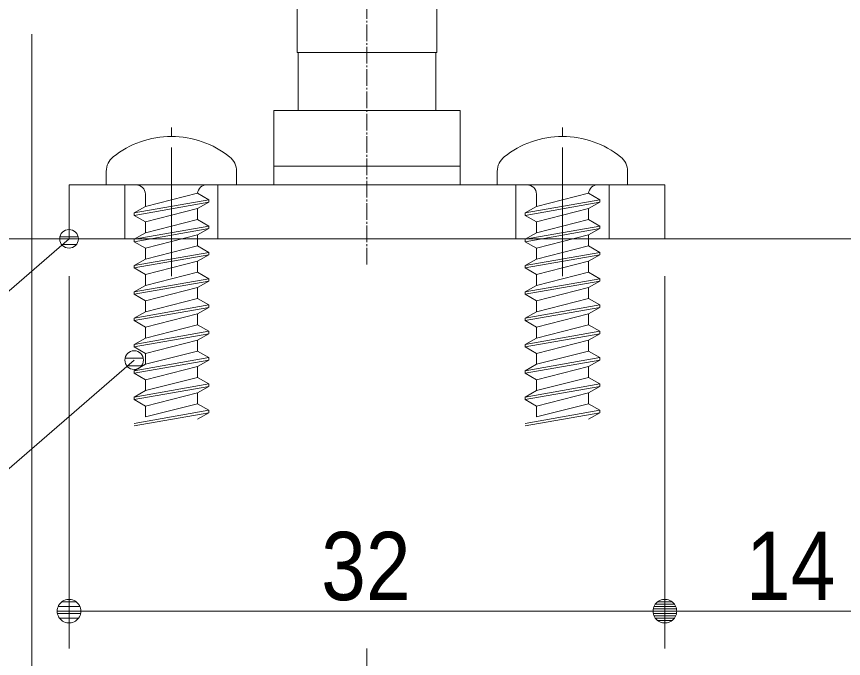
# Model space of a CAD drawing. Units: millimetres, scale not verified, with parts at other scales. Extents: x -6062 to 6062, y -3045 to 3045.
# Drawn here: x 272.5 to 716.6, y -2075.4 to -1730.6 of the extents above; entities that cross this region are included whole.
import ezdxf
from ezdxf.enums import TextEntityAlignment as Align

# ---------------------------------------------------------------- set-up
doc = ezdxf.new("R2010")
doc.units = ezdxf.units.MM
doc.header["$LTSCALE"] = 20
doc.linetypes.add('CHAIN2', pattern=[12, 9, -1, 1, -1])
for name, color, linetype, lineweight in [('0-0_2寸法-1', 7, 'Continuous', 9), ('0-1_0', 7, 'Continuous', 9), ('0-3_2寸法-3', 7, 'Continuous', 9), ('0-4_3一般', 7, 'Continuous', 9)]:
    doc.layers.add(name, color=color, linetype=linetype, lineweight=lineweight)
doc.styles.add('ＭＳ Ｐゴシック', font='')
doc.styles.get('ＭＳ Ｐゴシック').set_extended_font_data('MS PGothic')

# ---------------------------------------------------------------- blocks, each defined once
blk = doc.blocks.new('グループ-48')
at = {"layer": '0-4_3一般', "linetype": 'CHAIN2'}
blk.add_line((44963.7, -37277.5), (44963.7, -27158.5), dxfattribs=at)
blk = doc.blocks.new('グループ-55')
at = {"layer": '0-4_3一般'}
for p, q in [((47063.7, -35900), (47063.7, -35803.3)), ((46363.7, -36420), (46363.7, -36275.5)), ((47763.7, -36275.5), (47763.7, -36420)), ((47763.7, -36420), (47443.7, -36420)), ((47463.7, -36580), (46663.7, -36721.3)), ((47343.7, -36510.7), (46783.7, -36652.1)), ((46783.7, -36652.1), (46783.7, -36520)), ((47344.1, -36511), (47343.7, -36510.7)), ((47463.7, -36580), (47344.1, -36511)), ((47463.7, -36580), (47463.7, -36606.7)), ((46783.7, -36652.1), (46663.7, -36721.3)), ((46783.7, -36817.3), (47343.7, -36675.9)), ((47343.7, -36793.4), (47343.7, -36675.9)), ((46663.7, -36721.3), (46663.7, -36748)), ((46663.7, -36748), (46783.7, -36817.3)), ((47343.7, -36793.4), (46783.7, -36934.7)), ((46783.7, -36934.7), (46783.7, -36817.3)), ((47463.7, -36862.7), (47343.7, -36793.4)), ((46663.7, -37030.7), (47463.7, -36889.3)), ((46783.7, -36934.7), (46663.7, -37004)), ((47463.7, -36889.3), (47343.7, -36958.6)), ((47463.7, -36862.7), (47463.7, -36889.3)), ((47343.7, -37076.1), (47343.7, -36958.6)), ((46783.7, -37217.4), (46783.7, -37099.9)), ((47463.7, -37145.3), (46663.7, -37286.7)), ((47463.7, -37145.3), (47463.7, -37172)), ((46783.7, -37217.4), (46663.7, -37286.7)), ((46663.7, -37286.7), (46663.7, -37313.3)), ((46783.7, -37382.6), (47343.7, -37241.3)), ((47343.7, -37358.7), (47343.7, -37241.3)), ((46663.7, -37313.3), (46783.7, -37382.6)), ((47343.7, -37358.7), (46783.7, -37500.1)), ((46783.7, -37500.1), (46783.7, -37382.6)), ((47463.7, -37428), (47343.7, -37358.7)), ((46663.7, -37596), (47463.7, -37454.7)), ((47463.7, -37454.7), (47343.7, -37523.9)), ((47463.7, -37428), (47463.7, -37454.7)), ((46783.7, -37500.1), (46663.7, -37569.3)), ((47343.7, -37641.4), (47343.7, -37523.9)), ((47463.7, -37710.7), (46663.7, -37852)), ((46783.7, -37782.7), (46783.7, -37665.3)), ((47463.7, -37710.7), (47463.7, -37737.3)), ((46783.7, -37782.7), (46663.7, -37852)), ((46783.7, -37947.9), (47343.7, -37806.6)), ((47343.7, -37924.1), (47343.7, -37806.6)), ((46663.7, -37852), (46663.7, -37878.7)), ((46663.7, -37878.7), (46783.7, -37947.9)), ((47343.7, -37924.1), (46783.7, -38065.4)), ((47463.7, -37993.3), (47343.7, -37924.1)), ((46783.7, -38065.4), (46783.7, -37947.9)), ((47463.7, -37993.3), (47463.7, -38020)), ((46663.7, -38161.3), (47463.7, -38020)), ((46783.7, -38065.4), (46663.7, -38134.7)), ((47463.7, -38020), (47343.7, -38089.3)), ((47343.7, -38206.7), (47343.7, -38089.3)), ((47463.7, -38276), (46663.7, -38417.3)), ((47343.7, -38206.7), (46783.7, -38348.1)), ((46783.7, -38348.1), (46783.7, -38230.6)), ((47463.7, -38276), (47343.7, -38206.7)), ((47463.7, -38276), (47463.7, -38302.7)), ((46783.7, -38348.1), (46663.7, -38417.3)), ((47463.7, -38302.7), (47343.7, -38371.9)), ((46663.7, -38444), (46783.7, -38513.3)), ((46783.7, -38513.3), (47343.7, -38371.9)), ((47343.7, -38489.4), (47343.7, -38371.9)), ((47463.7, -38558.7), (47343.7, -38489.4)), ((46663.7, -38726.7), (47463.7, -38585.3)), ((46663.7, -38726.7), (47463.7, -38585.3)), ((46783.7, -38630.7), (46663.7, -38700)), ((47463.7, -38585.3), (47343.7, -38654.6)), ((47463.7, -38585.3), (47343.7, -38654.6)), ((47463.7, -38585.3), (47343.7, -38654.6)), ((47463.7, -38585.3), (47343.7, -38654.6)), ((47463.7, -38585.3), (47343.7, -38654.6)), ((47463.7, -38585.3), (47343.7, -38654.6)), ((47463.7, -38558.7), (47463.7, -38585.3)), ((47463.7, -38558.7), (47463.7, -38585.3)), ((47463.7, -38558.7), (47463.7, -38585.3)), ((47343.7, -38772.1), (47343.7, -38654.6)), ((47463.7, -38841.3), (46663.7, -38982.7)), ((47463.7, -38841.3), (47463.7, -38868))]:
    blk.add_line(p, q, dxfattribs=at)
for points in [[(47443.7, -36420), (46683.7, -36420), (46363.7, -36420)], [(46663.7, -36748), (47463.7, -36606.7), (47343.7, -36675.9)], [(47463.7, -36862.7), (46663.7, -37004), (46663.7, -37030.7)], [(46663.7, -37030.7), (46783.7, -37099.9), (47343.7, -36958.6)], [(47463.7, -37145.3), (47343.7, -37076.1), (46783.7, -37217.4)], [(46663.7, -37313.3), (47463.7, -37172), (47343.7, -37241.3)], [(47463.7, -37428), (46663.7, -37569.3), (46663.7, -37596)], [(46663.7, -37596), (46783.7, -37665.3), (47343.7, -37523.9)], [(47463.7, -37710.7), (47343.7, -37641.4), (46783.7, -37782.7)], [(46663.7, -37878.7), (47463.7, -37737.3), (47343.7, -37806.6)], [(47463.7, -37993.3), (46663.7, -38134.7), (46663.7, -38161.3)], [(46663.7, -38161.3), (46783.7, -38230.6), (47343.7, -38089.3)], [(46663.7, -38444), (47463.7, -38302.7), (47343.7, -38371.9)], [(46663.7, -38417.3), (46663.7, -38444), (47463.7, -38302.7), (47343.7, -38371.9)], [(47343.7, -38489.4), (46783.7, -38630.7), (46783.7, -38513.3)], [(47463.7, -38558.7), (46663.7, -38700), (46663.7, -38726.7)], [(46663.7, -38726.7), (46783.7, -38795.9), (47343.7, -38654.6)], [(47463.7, -38841.3), (47343.7, -38772.1), (46783.7, -38913.4), (46783.7, -38795.9)], [(46663.7, -39009.3), (47463.7, -38868), (47343.7, -38937.3)]]:
    blk.add_lwpolyline(points, dxfattribs=at)
for centre, radius, start, end in [((47063.7, -36900), 1000, 109.34109, 128.68219), ((47063.7, -36900), 1000, 90, 109.34109), ((47063.7, -36900), 1000, 70.65891, 90), ((47063.7, -36900), 1000, 51.31781, 70.65891), ((46563.7, -36275.5), 200, 128.68219, 154.34109), ((47563.7, -36275.5), 200, 25.65891, 51.31781), ((46563.7, -36275.5), 200, 154.34109, 180), ((47563.7, -36275.5), 200, 0, 25.65891), ((46683.7, -36520), 100, 45, 90), ((46683.7, -36520), 100, 0, 45), ((47443.7, -36520), 100, 132.40515, 174.8103), ((47443.7, -36520), 100, 90, 132.40515)]:
    blk.add_arc(centre, radius, start, end, dxfattribs=at)
blk = doc.blocks.new('グループ-61')
at = {"layer": '0-4_3一般'}
for p, q in [((42863.7, -35900), (42863.7, -35803.3)), ((42163.7, -36420), (42163.7, -36275.5)), ((42483.7, -36420), (42163.7, -36420)), ((43243.7, -36420), (42483.7, -36420)), ((43143.7, -36510.7), (42583.7, -36652.1)), ((42583.7, -36652.1), (42583.7, -36520)), ((43144.1, -36511), (43143.7, -36510.7)), ((43263.7, -36580), (43144.1, -36511)), ((43263.7, -36580), (43263.7, -36606.7)), ((42463.7, -36748), (43263.7, -36606.7)), ((42583.7, -36652.1), (42463.7, -36721.3)), ((43263.7, -36606.7), (43143.7, -36675.9)), ((43143.7, -36793.4), (43143.7, -36675.9)), ((42583.7, -36934.7), (42583.7, -36817.3)), ((43263.7, -36862.7), (42463.7, -37004)), ((42583.7, -36934.7), (42463.7, -37004)), ((43263.7, -36862.7), (43263.7, -36889.3)), ((42463.7, -37004), (42463.7, -37030.7)), ((42463.7, -37030.7), (42583.7, -37099.9)), ((42583.7, -37099.9), (43143.7, -36958.6)), ((43143.7, -37076.1), (43143.7, -36958.6)), ((43143.7, -37076.1), (42583.7, -37217.4)), ((42583.7, -37217.4), (42583.7, -37099.9)), ((43263.7, -37145.3), (43143.7, -37076.1)), ((42463.7, -37313.3), (43263.7, -37172)), ((43263.7, -37172), (43143.7, -37241.3)), ((43263.7, -37145.3), (43263.7, -37172)), ((42583.7, -37217.4), (42463.7, -37286.7)), ((43143.7, -37358.7), (43143.7, -37241.3)), ((42583.7, -37500.1), (42583.7, -37382.6)), ((43263.7, -37428), (42463.7, -37569.3)), ((43263.7, -37428), (43263.7, -37454.7)), ((42583.7, -37500.1), (42463.7, -37569.3)), ((42463.7, -37569.3), (42463.7, -37596)), ((42583.7, -37665.3), (43143.7, -37523.9)), ((43143.7, -37641.4), (43143.7, -37523.9)), ((42463.7, -37596), (42583.7, -37665.3)), ((43143.7, -37641.4), (42583.7, -37782.7)), ((43263.7, -37710.7), (43143.7, -37641.4)), ((42463.7, -37878.7), (43263.7, -37737.3)), ((42583.7, -37782.7), (42583.7, -37665.3)), ((43263.7, -37737.3), (43143.7, -37806.6)), ((43263.7, -37710.7), (43263.7, -37737.3)), ((42583.7, -37782.7), (42463.7, -37852)), ((43143.7, -37924.1), (43143.7, -37806.6)), ((43263.7, -37993.3), (42463.7, -38134.7)), ((42583.7, -38065.4), (42583.7, -37947.9)), ((43263.7, -37993.3), (43263.7, -38020)), ((42583.7, -38065.4), (42463.7, -38134.7)), ((42583.7, -38230.6), (43143.7, -38089.3)), ((43143.7, -38206.7), (43143.7, -38089.3)), ((42463.7, -38134.7), (42463.7, -38161.3)), ((42463.7, -38161.3), (42583.7, -38230.6)), ((43263.7, -38276), (42463.7, -38417.3)), ((43263.7, -38276), (43143.7, -38206.7)), ((43263.7, -38276), (43263.7, -38302.7)), ((42463.7, -38444), (43263.7, -38302.7)), ((42463.7, -38444), (43263.7, -38302.7)), ((42583.7, -38348.1), (42463.7, -38417.3)), ((43263.7, -38302.7), (43143.7, -38371.9)), ((43263.7, -38302.7), (43143.7, -38371.9)), ((43263.7, -38302.7), (43143.7, -38371.9)), ((42463.7, -38417.3), (42463.7, -38444)), ((43143.7, -38489.4), (43143.7, -38371.9)), ((43143.7, -38489.4), (42583.7, -38630.7)), ((42583.7, -38630.7), (42583.7, -38513.3)), ((43263.7, -38558.7), (43143.7, -38489.4)), ((43263.7, -38558.7), (42463.7, -38700)), ((42583.7, -38630.7), (42463.7, -38700)), ((43263.7, -38585.3), (43143.7, -38654.6)), ((43263.7, -38585.3), (43143.7, -38654.6)), ((43263.7, -38585.3), (43143.7, -38654.6)), ((43263.7, -38558.7), (43263.7, -38585.3)), ((43263.7, -38558.7), (43263.7, -38585.3)), ((42463.7, -38700), (42463.7, -38726.7)), ((42583.7, -38795.9), (43143.7, -38654.6)), ((43143.7, -38772.1), (43143.7, -38654.6)), ((42463.7, -38726.7), (42583.7, -38795.9)), ((43143.7, -38772.1), (42583.7, -38913.4)), ((42583.7, -38913.4), (42583.7, -38795.9)), ((43263.7, -38841.3), (43143.7, -38772.1)), ((43263.7, -38841.3), (42463.7, -38982.7)), ((42463.7, -39009.3), (43263.7, -38868)), ((43263.7, -38868), (43143.7, -38937.3)), ((43263.7, -38841.3), (43263.7, -38868))]:
    blk.add_line(p, q, dxfattribs=at)
for points in [[(43563.7, -36275.5), (43563.7, -36420), (43243.7, -36420)], [(43263.7, -36580), (42463.7, -36721.3), (42463.7, -36748)], [(42463.7, -36748), (42583.7, -36817.3), (43143.7, -36675.9)], [(43263.7, -36862.7), (43143.7, -36793.4), (42583.7, -36934.7)], [(42463.7, -37030.7), (43263.7, -36889.3), (43143.7, -36958.6)], [(43263.7, -37145.3), (42463.7, -37286.7), (42463.7, -37313.3)], [(42463.7, -37313.3), (42583.7, -37382.6), (43143.7, -37241.3)], [(43263.7, -37428), (43143.7, -37358.7), (42583.7, -37500.1)], [(42463.7, -37596), (43263.7, -37454.7), (43143.7, -37523.9)], [(43263.7, -37710.7), (42463.7, -37852), (42463.7, -37878.7)], [(42463.7, -37878.7), (42583.7, -37947.9), (43143.7, -37806.6)], [(43263.7, -37993.3), (43143.7, -37924.1), (42583.7, -38065.4)], [(42463.7, -38161.3), (43263.7, -38020), (43143.7, -38089.3)], [(43143.7, -38206.7), (42583.7, -38348.1), (42583.7, -38230.6)], [(42463.7, -38444), (42583.7, -38513.3), (43143.7, -38371.9)], [(42463.7, -38726.7), (43263.7, -38585.3), (43143.7, -38654.6)], [(42463.7, -38726.7), (43263.7, -38585.3), (43143.7, -38654.6)], [(43263.7, -38558.7), (43263.7, -38585.3), (43143.7, -38654.6)]]:
    blk.add_lwpolyline(points, dxfattribs=at)
for centre, radius, start, end in [((42863.7, -36900), 1000, 109.34109, 128.68219), ((42863.7, -36900), 1000, 90, 109.34109), ((42863.7, -36900), 1000, 70.65891, 90), ((42863.7, -36900), 1000, 51.31781, 70.65891), ((42363.7, -36275.5), 200, 128.68219, 154.34109), ((43363.7, -36275.5), 200, 25.65891, 51.31781), ((42363.7, -36275.5), 200, 154.34109, 180), ((43363.7, -36275.5), 200, 0, 25.65891), ((42483.7, -36520), 100, 45, 90), ((42483.7, -36520), 100, 0, 45), ((43243.7, -36520), 100, 132.40515, 174.8103), ((43243.7, -36520), 100, 90, 132.40515)]:
    blk.add_arc(centre, radius, start, end, dxfattribs=at)
blk = doc.blocks.new('グループ-68')
at = {"layer": '0-4_3一般'}
for p, q in [((45613.7, -32500), (44313.7, -32500)), ((45713.7, -35000), (45713.7, -32600))]:
    blk.add_line(p, q, dxfattribs=at)
blk.add_lwpolyline([(44213.7, -32600), (44213.7, -35000), (45713.7, -35000)], dxfattribs=at)
for centre, start, end in [((44313.7, -32600), 90, 135), ((45613.7, -32600), 45, 90), ((44313.7, -32600), 135, 180), ((45613.7, -32600), 0, 45)]:
    blk.add_arc(centre, 100, start, end, dxfattribs=at)
blk = doc.blocks.new('グループ-69')
at = {"layer": '0-4_3一般'}
for p, q in [((45703.7, -35000), (44223.7, -35000)), ((44223.7, -35000), (44223.7, -35620)), ((45703.7, -35000), (45703.7, -35620)), ((43963.7, -36220), (43963.7, -35620)), ((45363.7, -35620), (45963.7, -35620)), ((45963.7, -36220), (45963.7, -35620)), ((45963.7, -36220), (43963.7, -36220))]:
    blk.add_line(p, q, dxfattribs=at)
blk.add_lwpolyline([(43963.7, -35620), (44563.7, -35620), (45363.7, -35620)], dxfattribs=at)
blk = doc.blocks.new('グループ-70')
at = {"layer": '0-4_3一般'}
for p, q in [((42863.7, -37400), (42863.7, -36020)), ((47063.7, -37400), (47063.7, -36020)), ((43963.7, -36220), (43963.7, -36420)), ((45963.7, -36220), (43963.7, -36220)), ((45963.7, -36420), (45963.7, -36220)), ((41763.7, -36420), (48163.7, -36420)), ((41763.7, -37000), (41763.7, -36420)), ((42363.7, -37000), (42363.7, -36420)), ((43363.7, -36420), (43363.7, -37000)), ((46563.7, -37000), (46563.7, -36420)), ((47563.7, -36420), (47563.7, -37000)), ((48163.7, -36420), (48163.7, -37000)), ((48163.7, -37000), (41763.7, -37000))]:
    blk.add_line(p, q, dxfattribs=at)
for name in ['グループ-68', 'グループ-69']:
    blk.add_blockref(name, (0, 0), dxfattribs=at)
blk = doc.blocks.new('グループ-76')
at = {"layer": '0-4_3一般'}
for name in ['グループ-48', 'グループ-70', 'グループ-61', 'グループ-55']:
    blk.add_blockref(name, (0, 0), dxfattribs=at)
blk = doc.blocks.new('グループ-77')
at = {"layer": '0-4_3一般'}
blk.add_line((34163.7, -37000), (64563.7, -37000), dxfattribs=at)
blk = doc.blocks.new('グループ-78')
at = {"layer": '0-4_3一般'}
for name in ['グループ-76', 'グループ-77']:
    blk.add_blockref(name, (0, 0), dxfattribs=at)
blk = doc.blocks.new('_Dot')
at = {"layer": '0-1_0'}
for p, q in [((-10, 0), (-20, 0)), ((9.78, 2), (-9.78, 2)), ((7.99, 6), (-7.99, 6)), ((9.16, -3.98), (-9.16, -3.98)), ((6, -7.98), (-6, -7.98))]:
    blk.add_line(p, q, dxfattribs=at)
for points in [[(10, 0), (9.92, 1.25), (9.69, 2.49), (9.3, 3.68), (8.76, 4.82), (8.09, 5.88), (7.29, 6.85), (6.37, 7.71), (5.36, 8.44), (4.26, 9.05), (3.09, 9.51), (1.87, 9.82), (0.63, 9.98), (-0.63, 9.98), (-1.87, 9.82), (-3.09, 9.51), (-4.26, 9.05), (-5.36, 8.44), (-6.37, 7.71), (-7.29, 6.85), (-8.09, 5.88), (-8.76, 4.82), (-9.3, 3.68), (-9.69, 2.49), (-9.92, 1.25), (-10, 0), (0, 0)], [(-10, 0), (-9.92, -1.25), (-9.69, -2.49), (-9.3, -3.68), (-8.76, -4.82), (-8.09, -5.88), (-7.29, -6.85), (-6.37, -7.71), (-5.36, -8.44), (-4.26, -9.05), (-3.09, -9.51), (-1.87, -9.82), (-0.63, -9.98), (0.63, -9.98), (1.87, -9.82), (3.09, -9.51), (4.26, -9.05), (5.36, -8.44), (6.37, -7.71), (7.29, -6.85), (8.09, -5.88), (8.76, -4.82), (9.3, -3.68), (9.69, -2.49), (9.92, -1.25), (10, 0), (0, 0)]]:
    blk.add_lwpolyline(points, close=True, dxfattribs=at)

msp = doc.modelspace()

# ---------------------------------------------------------------- linework, layer by layer
at = {"layer": '0-0_2寸法-1'}
for p, q in [((280.68, -1740), (280.68, -2270)), ((300.68, -1870), (300.68, -2070)), ((620.68, -1870), (620.68, -2070)), ((620.68, -1870), (620.68, -2070)), ((607.97, -2050), (313.4, -2050)), ((633.4, -2050), (747.97, -2050)), ((460.68, -2070), (460.68, -2170))]:
    msp.add_line(p, q, dxfattribs=at)
at = {"layer": '0-3_2寸法-3'}
for p, q in [((300.85, -1845.01), (300.52, -1845.01)), ((300.85, -1845.01), (300.52, -1845.01)), ((305.58, -1849.01), (295.79, -1849.01)), ((304.68, -1853.01), (296.69, -1853.01)), ((335.85, -1910.14), (335.52, -1910.14)), ((335.85, -1910.14), (335.52, -1910.14)), ((340.58, -1914.14), (330.79, -1914.14)), ((339.68, -1918.14), (331.69, -1918.14))]:
    msp.add_line(p, q, dxfattribs=at)
for points in [[(300.68, -1850), (185.21, -1950), (-130.8, -1950)], [(335.68, -1915.13), (179.95, -2050), (-106.35, -2050)]]:
    msp.add_lwpolyline(points, dxfattribs=at)
for centre in [(300.68, -1850), (300.68, -1850), (335.68, -1915.13), (335.68, -1915.13)]:
    msp.add_circle(centre, 5.01, dxfattribs=at)

# ---------------------------------------------------------------- block references
at = {"layer": '0-0_2寸法-1', "xscale": 0.6356201, "yscale": 0.6356201, "rotation": 180}
for p in [(300.68, -2050), (620.68, -2050)]:
    msp.add_blockref('_Dot', p, dxfattribs=at)
at = {"layer": '0-0_2寸法-1', "xscale": 0.6356201, "yscale": 0.6356201}
msp.add_blockref('_Dot', (620.68, -2050), dxfattribs=at)
at = {"layer": '0-4_3一般', "xscale": 0.05, "yscale": 0.05}
msp.add_blockref('グループ-78', (-1787.5, 0), dxfattribs=at)

# ---------------------------------------------------------------- texts
at = {"layer": '0-0_2寸法-1', "style": 'ＭＳ Ｐゴシック', "width": 0.9}
for s, p in [('32', (436.09, -2055.06)), ('14', (664.26, -2054.96))]:
    msp.add_text(s, height=36.66, dxfattribs=at).set_placement(p, align=Align.BOTTOM_LEFT)

doc.saveas('drawing.dxf')
